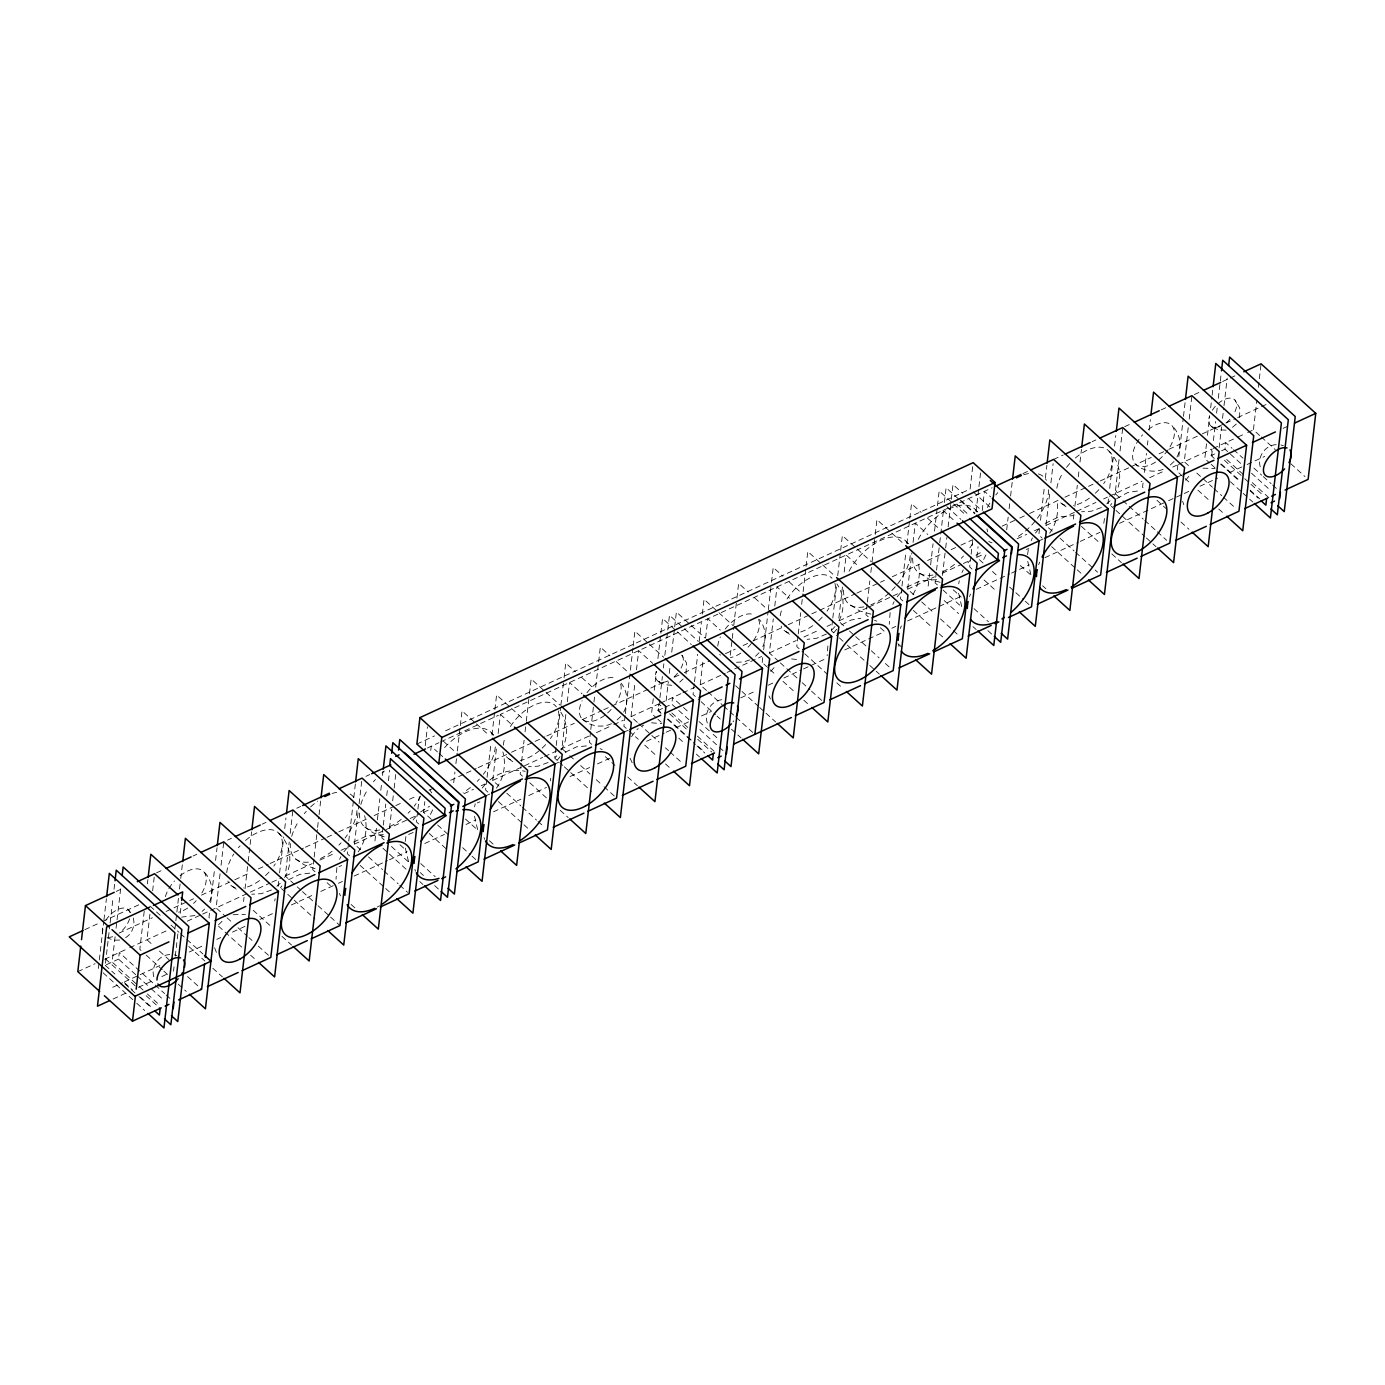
<?xml version="1.0" encoding="UTF-8"?>
<svg xmlns="http://www.w3.org/2000/svg" width="1385" height="1385" viewBox="0 0 1385 1385"><rect width="100%" height="100%" fill="white"/><g stroke="black" fill="none" stroke-linecap="round" stroke-linejoin="round"><path stroke-width="0.75" stroke-dasharray="5 3.75" d="M550.434 780.898L550.555 778.283M405.199 841.491L406.03 835.674M1027.583 554.658L1028.414 548.841M1103.793 523.34L1104.486 518.492M98.318 968.479L99.062 962.125M99.304 960.013L103.702 921.977M103.944 919.865L106.403 898.744M105.485 963.181L107.199 948.379M107.441 946.267L109.882 925.128M110.125 923.016L113.068 897.67M114.037 889.205L114.782 882.868M115.094 936.745L112.15 962.09L137.756 985.289M116.063 928.279L116.807 921.943M117.05 919.83L120.962 886.019M135.73 974.694L118.539 959.13L119.3 952.516L153.683 983.662M144.213 911.313L139.816 949.348L144.611 953.694M147.399 883.838L147.883 879.613M149.926 914.204L146.966 939.774L153.216 945.436M152.644 890.78L154.601 873.745M174.891 929.197L175.618 922.843M175.86 920.731L178.544 897.497M179.531 889.031L180.5 880.583M180.76 878.471L182.456 863.686M173.54 971.145L174.043 966.869M175.272 956.152L176.016 949.729M176.276 947.582L178.249 930.46M180.24 913.321L181.47 902.605M209.464 913.252L208.979 917.476L212.165 920.384M210.676 902.691L214.588 868.88M215.575 860.431L217.047 847.741M220.059 873.814L216.129 907.902L225.495 916.403M221.046 865.296L223.764 841.872M243.552 901.548L244.037 897.324M245.024 888.858L247.95 863.513M248.192 861.401L249.906 846.599M250.148 844.486L251.62 831.814M278.61 881.379L278.125 885.604L286.124 892.858M279.597 872.931L283.752 837.007M284.721 828.559L285.951 817.981M300.891 890.191L285.275 876.03L289.223 841.959M290.209 833.424L292.91 810M313.928 859.115L312.698 869.676L315.901 872.567M314.17 857.003L317.355 829.528M317.598 827.416L318.81 816.838M319.052 814.726L320.766 799.941M348.501 843.171L347.271 853.749L352.084 858.094M348.743 841.059L355.356 783.997M360.671 849.819L354.421 844.175L358.871 805.828M359.113 803.698L362.074 778.128M374.937 840.989L376.408 828.317M377.378 819.868L379.836 798.73M380.806 790.281L381.55 783.927M382.52 775.479L383.004 771.255M383.074 827.243L381.862 837.804L385.065 840.712M383.316 825.131L385.774 803.992M386.744 795.544L387.488 789.208M388.458 780.742L389.687 770.181M389.514 828.282L391.713 809.255M392.682 800.807L393.911 790.246M394.154 788.134L395.868 773.332M417.664 811.298L416.435 821.876L421.23 826.222M417.906 809.186L419.361 796.513M425.23 745.788L427.428 726.779M431.393 819.366L423.585 812.303L424.814 801.638M430.735 750.514L431.22 746.255L437.47 751.916M453.709 782.698L454.921 772.12M455.907 763.672L457.119 753.111M457.362 750.999L460.062 727.748M460.305 725.636L462.019 710.834L474.813 722.433M486.81 779.443L485.581 790.004L490.394 794.349M487.053 777.314L490.965 743.503M491.952 735.054L494.635 711.803M494.878 709.691L496.592 694.906L523.79 719.559M498.981 786.091L492.731 780.43L496.678 746.342M498.167 733.565L500.383 714.383L992.145 487.762M521.383 763.499L520.171 774.059L523.357 776.968M521.626 761.386L524.084 740.248M525.053 731.799L526.04 723.351M526.283 721.239L529.208 695.876M529.451 693.764L531.165 678.979L559.973 705.069M555.956 747.571L554.744 758.132L562.743 765.386M556.216 745.459L560.613 707.406M560.856 705.294L563.782 679.948M564.041 677.836L565.738 663.034L575.346 671.742M565.842 714.47L561.894 748.558L568.144 754.219M567.313 701.693L569.529 682.511L582.029 693.833M590.547 731.626L589.317 742.204L592.52 745.095M590.789 729.514L593.715 704.151M593.957 702.039L594.702 695.703M595.671 687.254L598.372 664.004M598.614 661.891L600.328 647.107L609.919 655.798M625.12 715.699L623.891 726.259L638.295 739.313M625.362 713.587L632.945 648.076M633.187 645.964L634.901 631.162L647.695 642.761M637.29 722.347L631.041 716.686L634.988 682.597M636.459 669.821L638.693 650.656L652.75 663.38M653.27 698.715L651.556 713.517L656.351 717.863M654.239 690.267L656.455 671.258M657.91 658.567L660.61 635.317M660.853 633.205L662.567 618.42L691.375 644.51M661.06 713.379L657.944 710.54L658.706 703.944L663.398 708.185M659.693 699.754L658.481 710.332L661.666 713.223M659.935 697.642L662.376 676.521M663.363 668.055L663.848 663.831M664.835 655.382L667.518 632.131M667.76 630.019L669.474 615.234L698.282 641.324M666.116 700.793L668.314 681.784M669.301 673.335L670.028 666.981M671.742 652.197L674.443 628.946M674.685 626.834L676.382 612.049L705.19 638.139M688.951 719.733L671.777 704.169L672.539 697.573L681.905 706.056M694.266 683.826L693.054 694.387L699.442 700.187M694.508 681.714L697.694 654.239M699.165 641.567L701.364 622.54M702.333 614.092L704.047 599.289L732.855 625.397M706.454 690.474L700.204 684.813L703.164 659.26M705.623 637.948L707.839 618.783L720.338 630.106M730.31 655.209L732.024 640.424M732.267 638.312L733.496 627.734M733.738 625.622L736.681 600.259M736.924 598.147L738.638 583.362L748.229 592.053M762.2 662.515L763.429 651.954M763.672 649.842L768.069 611.806M768.311 609.694L771.255 584.332M771.497 582.219L773.211 567.434L782.802 576.125M778.734 661.441L769.35 652.941L773.297 618.87M774.769 606.076L776.985 586.911L789.485 598.233M798.002 636.027L796.773 646.587L803.179 652.387M798.245 633.914L800.686 612.776M801.673 604.327L802.885 593.749M803.144 591.637L805.828 568.404M806.07 566.292L807.784 551.49L834.982 576.143M832.575 620.082L831.364 630.66L837.752 636.459M832.818 617.97L836.73 584.158M837.717 575.71L840.401 552.459M840.643 550.347L842.357 535.562L871.165 561.652M842.444 586.998L838.514 621.086L867.322 607.79M844.175 572.074L846.148 555.039L858.648 566.361M867.149 604.154L865.937 614.715L869.139 617.623M867.408 602.042L869.849 580.904M870.819 572.455L871.806 564.007M872.048 561.894L874.974 536.532M875.233 534.42L876.93 519.617L904.145 544.27M901.739 588.209L900.51 598.787L903.712 601.679M901.981 586.097L905.894 552.286M906.863 543.838L909.564 520.587M909.806 518.475L911.52 503.69L921.112 512.381M913.91 594.875L907.66 589.214L911.849 552.996M913.079 542.349L915.295 523.166L927.794 534.489M928.175 586.028L929.647 573.355M930.616 564.907L933.057 543.768M934.529 531.096L937.212 507.845M937.472 505.733L939.168 490.931L951.98 502.53M936.312 572.282L935.083 582.843L941.488 588.642M936.554 570.17L939.497 544.807M939.74 542.695L943.393 510.996M944.38 502.547L946.094 487.745L958.887 499.344M942.492 575.433L945.418 550.07M945.678 547.958L946.89 537.397M948.119 526.837L951.045 501.474M951.287 499.362L953.001 484.56L962.61 493.268M972.686 466.728L970.106 489.078L442.369 732.284M970.885 556.355L969.673 566.915L972.859 569.806M971.127 554.225L972.841 539.44M976.027 511.965L978.71 488.715M978.953 486.602L980.667 471.818M983.056 563.002L976.806 557.341L978.052 546.694M982.242 510.476L984.458 491.294L990.708 496.955M1006.687 529.849L1008.159 517.159M1009.128 508.71L1010.357 498.15M1010.6 496.038L1012.314 481.236M1039.546 528.706L1038.819 535.043L1042.022 537.951M1040.533 520.258L1044.446 486.447M1045.415 477.981L1046.887 465.308M1052.219 531.13L1045.969 525.469L1049.917 491.381M1050.903 482.863L1053.119 463.698M1073.392 519.115L1074.621 508.537M1074.864 506.425L1077.305 485.304M1078.292 476.838L1079.019 470.502M1080.006 462.053L1081.46 449.363M1108.467 498.946L1107.965 503.17L1114.371 508.97M1109.679 488.386L1113.592 454.574M1114.579 446.108L1115.791 435.548M1119.063 459.508L1115.115 493.597L1121.365 499.258M1120.05 450.991L1122.768 427.567M1143.041 483.019L1142.556 487.243L1145.759 490.134M1144.27 472.441L1146.468 453.432M1147.438 444.966L1147.923 440.742M1149.152 430.181L1150.381 419.62M1177.856 464.962L1177.129 471.298L1183.534 477.098M1178.843 456.513L1183.24 418.478M1183.483 416.366L1185.196 401.563M1188.226 427.636L1184.279 461.724L1190.529 467.386M1189.213 419.118L1191.914 395.695L1201.522 391.262M1206.508 443.771L1204.794 458.556L1209.59 462.902M1207.478 435.305L1209.676 416.296M1210.663 407.831L1211.875 397.27M1212.117 395.158L1212.862 388.821M1214.299 458.418L1211.165 455.578L1211.944 448.982M1212.187 451.146L1211.702 455.371L1214.905 458.262M1213.416 440.568L1215.614 421.559M1216.601 413.111L1217.328 406.757M1218.298 398.309L1221.241 372.946M1219.112 447.961L1221.553 426.822M1222.539 418.374L1223.751 407.796M1223.994 405.684L1227.179 378.226M1240.631 463.369L1224.998 449.207L1225.76 442.611L1232.009 448.273M1259.675 435.513L1253.425 429.852L1256.888 400.04M1258.359 387.246L1259.103 380.858M1259.346 378.728L1261.077 363.822M336.884 867.547L336.018 879.233M474.622 806.884L475.194 803.802M827.866 645.964L827.139 655.711M890.122 612.585L889.239 624.271M958.714 583.795L959.268 580.713M274.645 900.925L275.2 898.709M1239.662 417.664L1239.731 408.038L1235.022 400.144M686.042 673.854L686.493 662.982L681.784 655.088M209.602 901.6C214.208 891.611 211.645 878.956 203.578 871.511M432.657 809.896L428.883 817.583M762.823 646.639C766.84 637.879 765.472 626.99 759.447 619.476M985.895 554.952L982.121 562.622M339.585 859.375L340.883 856.622M623.7 712.098C628.617 703.061 627.595 691.236 621.138 683.203M838.964 620.653C845.144 609.244 844.313 594.546 836.886 583.916M892.806 604.414L894.121 601.679M961.969 572.542L963.267 569.806M1031.115 540.687L1032.431 537.934M1176.938 457.137C1182.461 447.078 1180.418 433.557 1172.039 425.68M284.566 877.588C293.447 863.859 290.85 844.227 278.8 833.216M561.185 750.116C568.577 738.517 568.162 722.641 560.267 711.405M631.543 736.647L635.68 730.916M912.957 594.494C918.619 585.422 920.679 574.152 918.463 563.695M1114.423 495.155C1123.148 481.616 1120.829 462.261 1109.056 451.233M358.109 851.931C365.588 841.613 367.995 827.953 364.584 815.696M496.419 788.186C503.898 777.868 506.287 764.208 502.894 751.951M770.735 671.413L776.483 664.869M1049.657 533.225C1056.461 523.738 1059.231 511.394 1056.772 499.968M1185.664 480.197L1190.13 474.743M218.518 924.834L224.578 918.774M280.497 887.785L281.917 885.967M343.913 851.775L347.496 847.464M413.059 819.903L416.643 815.592M482.222 788.03L485.806 783.72M557.116 760.313L560.094 756.712M833.735 632.824L836.713 629.24M897.151 596.814L900.717 592.503M1035.461 533.069L1039.027 528.758M1110.354 505.352L1111.774 503.534M620.74 716.495L615.754 721.169M683.082 678.996L679.758 682.112M759.049 652.75L755.379 656.386M835.034 626.505L831.848 629.898M967.994 562.777L969.881 560.631M1173.978 461.534L1168.992 466.226M1236.32 424.035L1232.079 427.705M204.651 909.045L202.158 911.347M280.237 883.249L276.896 886.313M555.229 757.387L556.857 755.76M1110.078 500.816L1106.754 503.88M636.892 729.705L638.173 728.614M420.642 811.904L429.54 806.26M489.805 780.032C499.483 771.964 512.883 768.727 525.209 771.306M1116.656 498.687L1127.736 492.541L1139.613 490.688M288.565 879.717L300.008 874.316L309.773 873.121M353.608 842.097L367.319 835.605L384.303 834.584M565.184 752.245L576.627 746.827L588.59 745.736M841.803 624.756L851.117 620.03L860.829 618.212M906.829 587.136L920.558 580.644L937.541 579.623M975.992 555.264L982.779 551.299M1045.138 523.391L1058.867 516.899L1073.219 515.601M125.62 937.628C132.181 933.732 135.384 925.232 133.254 917.943M826.412 634.018L816.942 638.173L807.178 639.351M271.495 889.984L261.471 893.654L251.741 894.225M548.114 762.512L538.09 766.182L528.36 766.736M413.197 832.454L406.394 835.415M642.224 725.861L643.748 725.082M1101.352 507.551L1091.328 511.221L1081.598 511.775M416.868 744.039L434.526 735.902M116.184 891.438L121.949 888.789M156.522 872.844L162.287 870.195M193.034 856.034L196.86 854.268M227.607 840.089L231.451 838.323M262.18 824.162L266.024 822.396M296.754 808.234L300.597 806.451M365.917 776.362L369.76 774.579M427.376 748.021L438.906 742.724M440.828 741.823L498.462 715.266M1022.874 473.601L1028.639 470.935M1053.604 459.422L1063.213 455.007M1092.021 441.728L1095.864 439.945M1124.689 426.667L1132.376 423.135M1161.184 409.856L1166.949 407.19M1222.643 381.533L1228.408 378.867M1230.33 377.984L1236.095 375.335M84.849 929.664L100.464 922.479M102.403 921.579L139.47 904.492M119.023 933.126L152.385 917.753M166.113 911.417L172 908.716M173.973 907.798L187.702 901.479M189.676 900.579L193.588 898.761M201.448 895.143L232.853 880.67M234.809 879.769L250.512 872.533M258.354 868.914L268.171 864.396M270.127 863.496L303.488 848.122M305.462 847.205L325.077 838.167M327.05 837.267L336.849 832.749M338.823 831.831L366.298 819.176M374.14 815.557L393.773 806.52M395.729 805.603L401.615 802.902M409.475 799.284L417.318 795.665M429.09 790.229L434.977 787.528M450.679 780.292L464.425 773.955M466.381 773.055L476.198 768.519M478.154 767.619L509.559 753.146M511.515 752.245L533.104 742.291M535.06 741.39L544.876 736.872M546.833 735.972L574.308 723.299M582.167 719.681L601.783 710.644M603.756 709.743L648.89 688.934M650.846 688.033L666.549 680.797M674.408 677.178L682.251 673.56M684.207 672.66L709.726 660.905M725.428 653.668L735.245 649.149M743.087 645.531L750.947 641.913M752.903 641.013L786.264 625.622M788.221 624.722L809.809 614.784M811.783 613.867L854.943 593.975M856.917 593.074L878.505 583.12M880.462 582.219L884.392 580.402M892.234 576.783L919.709 564.128M927.569 560.51L943.254 553.273M951.114 549.655L958.957 546.036M960.93 545.136L972.703 539.717M1002.134 526.144L1017.836 518.908M1019.793 518.007L1027.653 514.389M1029.609 513.489L1062.97 498.115M1064.927 497.198L1086.515 487.26M1088.489 486.343L1098.305 481.824M1100.261 480.924L1151.281 457.414M1159.141 453.795L1166.984 450.177M1168.94 449.277L1200.345 434.803M1202.301 433.886L1223.89 423.948M1225.863 423.048L1235.662 418.512M1237.636 417.612L1267.067 404.056M77.82 971.647L95.098 963.683M104.706 959.251L127.749 948.621M129.671 947.738L168.104 930.045M187.304 921.181L200.756 914.983M202.677 914.1L269.902 883.111M271.824 882.228L281.432 877.813M285.275 876.03L312.162 863.634M319.848 860.102L333.3 853.904M340.987 850.355L350.578 845.941M354.421 844.175L408.211 819.383M410.133 818.5L419.742 814.068M423.585 812.303L431.272 808.753M463.923 793.709L473.531 789.277M481.218 785.745L485.044 783.962M492.731 780.43L542.678 757.405M544.599 756.522L588.781 736.162M596.468 732.63L611.841 725.532M613.763 724.649L623.354 720.235M631.041 716.686L657.944 704.29M660.437 703.147L680.987 693.677M682.909 692.777L694.439 687.479M700.204 684.813L725.169 673.3M727.09 672.417L732.855 669.769M734.777 668.886L761.663 656.49M769.35 652.941L796.254 640.545M803.923 637.013L819.297 629.933M826.983 626.384L830.827 624.618M869.243 606.907L901.895 591.862M907.66 589.214L934.546 576.818M942.233 573.269L961.45 564.422M963.371 563.539L969.136 560.873M976.806 557.341L984.493 553.792M1017.161 538.748L1026.752 534.316M1034.439 530.784L1040.204 528.118M1045.969 525.469L1074.777 512.19M1076.699 511.307L1095.916 502.443M1103.603 498.912L1107.446 497.146M1109.35 496.263L1142.019 481.201M1149.706 477.669L1165.062 470.588M1172.749 467.039L1176.592 465.273M1178.514 464.391L1211.165 449.329M1213.087 448.446L1236.147 437.833M1238.069 436.933L1245.738 433.401M1247.66 432.518L1253.425 429.852M106.437 964.704L118.539 959.13M657.944 710.54L663.121 708.15M664.852 707.354L671.777 704.169M1211.165 455.578L1214.628 453.986M1221.553 450.8L1224.998 449.207M485.91 795.786L489.753 794.02M555.056 763.914L558.899 762.148M624.202 732.059L628.046 730.276M1039.131 540.825L1042.974 539.059M1177.44 477.098L1181.284 475.332M1283.099 428.398L1290.785 424.866M112.756 987.28L122.572 982.761M124.529 981.861L138.275 975.525M140.231 974.625L159.864 965.57M189.295 952.014L204.997 944.778M216.77 939.342L220.7 937.541M232.472 932.105L248.175 924.886M259.947 919.45L273.676 913.113M291.335 904.976L312.923 895.039M320.783 891.421L336.486 884.184M338.442 883.266L342.372 881.466M354.144 876.047L387.506 860.656M389.462 859.756L407.121 851.619M424.797 843.482L444.412 834.428M466.001 824.49L475.817 819.972M493.476 811.818L520.95 799.162M528.793 795.544L546.469 787.407M570.014 776.552L589.629 767.515M597.489 763.897L613.191 756.66M646.553 741.287L664.211 733.15M666.168 732.232L674.028 728.614M675.984 727.714L689.73 721.377M701.502 715.958L711.319 711.44M740.75 697.867L756.452 690.63M768.225 685.211L774.111 682.493M783.927 677.975L801.586 669.838M803.542 668.92L825.131 658.983M844.763 649.929L884.011 631.854M891.853 628.236L895.783 626.418M907.556 620.999L960.549 596.571M976.252 589.335L1009.613 573.961M1011.569 573.061L1029.228 564.924M1044.931 557.688L1078.292 542.314M1080.248 541.414L1099.88 532.359M1119.513 523.322L1166.603 501.612M1168.576 500.712L1182.305 494.376M1184.262 493.476L1190.148 490.757M1199.964 486.239L1217.623 478.102M1229.413 472.666L1245.098 465.429M1247.071 464.529L1264.73 456.392M113.085 999.018L126.728 992.716M138.431 987.332L154.029 980.13M161.837 976.546L167.689 973.845M749.822 659.918L743.814 661.891L736.526 662.307M611.512 723.663C602.25 728.06 590.547 726.433 582.877 719.629M477.323 802.902L479.937 801.828M339.013 866.646L341.628 865.573M1163.106 469.377C1154.155 472.96 1143.335 471.056 1136.098 464.667M194.956 915.554L181.643 917.095M1026.233 549.395L1028.795 548.598M233.147 914.723L245.387 914.377M1226.158 430.129L1218.056 429.835L1210.819 425.922L1212.862 427.48M1202.976 468.147L1215.13 468.58M721.793 699.737C710.54 700.827 703.043 714.037 707.856 724.251M119.699 940.034L113.726 940.207L107.043 937.818M1276.226 444.672C1265.371 444.983 1257.078 456.721 1260.298 467.057M671.76 685.263L664.523 684.709L657.581 680.883L659.641 682.441M651.487 722.832L661.909 723.541M169.766 954.577C158.479 954.888 150.065 967.578 154.22 978.07M791.579 658.931L800.201 659.797M940.103 582.289L928.885 579.103L918.203 572.282M870.957 614.161L859.721 610.958L848.918 604.05M1280.917 444.983L1283.41 445.693M384.268 836.782L373.154 832.852L364.844 827.139M315.122 868.655L304.007 864.725L295.68 859.012M174.458 954.906L176.951 955.615M874.558 620.29L876.74 621.155M600.12 748.644L602.198 749.631M1066.034 506.772L1061.152 503.205M789.415 634.243L784.429 630.608M512.814 761.733L507.914 758.166M236.194 889.205L231.191 885.569M1211.459 426.407L1212.619 427.29M658.239 681.368L659.381 682.251M1261.233 436.933L1275.308 449.675M1290.924 463.819L1304.982 476.561M1233.585 449.675L1242.951 458.175M1253.892 468.078L1261.7 475.159M1263.258 476.578L1271.066 483.642M1272.642 485.062L1277.316 489.303M1251.555 473.272L1270.305 490.255M1226.625 459.439L1245.825 476.821M1252.23 482.621L1271.43 500.02M1224.444 460.305L1243.176 477.288M1244.751 478.708L1249.426 482.949M1251.001 484.369L1263.484 495.691M1221.31 464.062L1238.917 480.024M1250.118 490.169L1259.709 498.86M1220.549 464.079L1239.298 481.062M1250.222 490.965L1258.047 498.046M1211.183 464.356L1215.995 468.701M1230.399 481.755L1241.601 491.9M1243.193 493.354L1248.006 497.7M1249.599 499.154L1252.802 502.045M1196.778 473.047L1201.453 477.288M1203.028 478.708L1212.394 487.208M1213.953 488.611L1221.778 495.691M1223.336 497.111L1235.835 508.433M1185.127 478.552L1191.533 484.352M1197.938 490.151L1210.732 501.751M1218.731 509.005L1225.136 514.804M1156.96 500.279L1166.551 508.988M1180.955 522.041L1188.953 529.278M1122.941 500.677L1127.615 504.919M1129.19 506.339L1143.248 519.081M1144.806 520.483L1155.748 530.403M1157.306 531.805L1166.672 540.306M1115.981 510.424L1144.789 536.514M1146.382 537.969L1155.99 546.659M1081.391 526.352L1100.608 543.751M1111.809 553.896L1121.4 562.604M1060.027 538.211L1074.085 550.936M1075.643 552.355L1097.526 572.178M1051.63 546.642L1075.626 568.387M1077.236 569.841L1082.031 574.186M973.222 491.9L990.413 507.481M969.015 499.067L981.809 510.667M960.688 500.279L974.746 513.004M960.497 500.799L974.901 513.852M956.793 504.053L969.292 515.376M953.572 503.984L966.384 515.584M1020.243 565.478L1029.851 574.169M1042.645 585.768L1045.848 588.677M946.855 506.65L960.913 519.392M942.96 510.424L955.46 521.747M992.439 571.486L998.689 577.147M1009.613 587.067L1014.305 591.308M1015.863 592.728L1023.688 599.792M1025.246 601.211L1031.496 606.872M927.517 518.18L940.328 529.78M984.06 579.969L996.871 591.568M953.209 589.802L961.207 597.056M974.019 608.656L988.423 621.709M943.098 590.097L960.688 606.041M987.903 630.694L992.699 635.04M944.172 600.536L958.576 613.59M972.98 626.626L976.183 629.534M921.717 601.938L934.217 613.261M940.467 618.922L959.216 635.905M913.321 610.387L932.52 627.786M938.926 633.586L943.722 637.931M880.341 627.769L886.746 633.568M897.947 643.713L902.743 648.059M840.072 622.488L847.88 629.569M849.438 630.989L854.13 635.23M855.688 636.65L869.745 649.375M871.321 650.794L879.129 657.875M885.379 663.536L890.053 667.778M789.208 581.925L802.019 593.524M839.362 637.896L845.768 643.696M847.36 645.15L868.17 664.004M869.763 665.441L874.576 669.803M876.168 671.24L879.371 674.149M754.635 597.853L767.428 609.452M804.789 653.841L827.191 674.131M836.782 682.84L843.188 688.639M780.292 662.861L800.599 681.247M802.157 682.666L809.965 689.747M811.541 691.167L824.023 702.489M763.81 663.969L768.606 668.314M770.198 669.769L776.604 675.568M783.01 681.368L795.804 692.967M803.819 700.221L810.208 706.021M735.625 685.713L740.421 690.059M742.031 691.513L758.028 706.004M759.638 707.458L764.433 711.803M766.043 713.258L775.635 721.949M708.012 691.894L722.07 704.636M723.628 706.038L728.32 710.297M729.878 711.7L734.569 715.958M736.127 717.361L753.319 732.942M649.305 644.215L663.709 657.269M701.052 701.641L715.456 714.695M717.049 716.132L720.252 719.04M731.453 729.185L736.266 733.531M737.859 734.985L741.062 737.893M683.48 707.475L689.73 713.136M699.096 721.62L711.596 732.942M713.154 734.362L717.845 738.603M699.892 729.635L726.45 753.7M616.325 661.597L629.136 673.197M671.794 712.946L687.791 727.437M697.399 736.127L715.006 752.09M669.648 713.846L686.822 729.41M697.763 739.313L711.821 752.055M668.072 719.023L692.084 740.767M698.49 746.567L704.878 752.367M667.31 719.04L695.443 744.507M697.001 745.926L704.809 753.007M657.962 719.317L661.164 722.208M678.771 738.153L685.159 743.953M696.361 754.115L699.563 757.006M638.849 723.766L659.173 742.17M665.406 747.831L668.539 750.653M670.098 752.072L682.597 763.395M581.752 677.542L594.546 689.124M644.7 745.113L657.511 756.712M665.51 763.949L670.305 768.311M605.314 756.695L614.923 765.386M627.734 776.985L637.325 785.693M569.702 755.639L574.394 759.88M580.644 765.541L590.01 774.025M596.26 779.686L602.51 785.347M604.068 786.767L615.009 796.669M564.336 766.823L569.148 771.185M570.741 772.622L591.551 791.476M500.383 714.383L512.883 725.705M476.423 723.888L489.217 735.487M529.762 782.767L550.572 801.621M560.181 810.312L568.179 817.566M506.789 793.172L520.864 805.897M522.422 807.317L536.48 820.058M538.038 821.478L544.288 827.122M443.442 741.269L456.236 752.869M498.392 801.603L522.405 823.348M523.997 824.802L528.793 829.148M439.028 753.336L443.719 757.578M465.412 818.985L478.223 830.584M489.424 840.73L494.22 845.075M437.643 825.027L448.584 834.947M462.642 847.672L470.45 854.753M472.008 856.172L478.258 861.834M429.229 833.476L446.836 849.42M399.971 844.763L406.376 850.563M420.78 863.617L435.184 876.67M391.453 846.512L409.06 862.457M420.261 872.602L423.464 875.493M434.665 885.656L439.478 890.001M382.935 848.243L387.748 852.589M389.341 854.043L406.948 869.988M419.759 881.587L422.944 884.496M368.497 856.899L382.554 869.641M384.112 871.061L398.17 883.786M399.728 885.205L407.554 892.286M360.083 865.348L384.095 887.092M385.688 888.529L390.483 892.892M327.102 882.73L330.305 885.621M351.115 904.474L355.91 908.82M302.467 891.611L316.524 904.336M318.083 905.755L329.024 915.658M330.582 917.078L339.948 925.578M287.734 894.312L314.932 918.965M253.143 910.239L272.36 927.638M281.951 936.347L291.56 945.037M227.053 917.805L231.745 922.064M237.995 927.725L247.361 936.208M248.936 937.628L252.053 940.45M258.302 946.111L270.802 957.433M218.57 926.184L242.583 947.929M250.581 955.183L256.987 960.982M150.117 906.154L154.93 910.499M156.522 911.953L161.318 916.299M170.926 925.007L178.925 932.244M180.535 933.698L185.33 938.043M186.923 939.497L202.937 953.988M188.793 946.457L204.807 960.965M212.805 968.219L222.414 976.91M159.465 951.097L168.831 959.597M187.581 976.581L201.639 989.306M146.221 955.148L162.218 969.656M163.828 971.093L168.624 975.456M178.232 984.146L186.231 991.4M155.241 985.081L164.607 993.564M166.165 994.984L170.857 999.226M137.288 976.113L149.788 987.436M151.346 988.855L163.845 1000.178M139.366 986.743L145.771 992.543M147.364 993.997L160.175 1005.597M105.468 958.905L136.717 987.211M146.1 995.694L160.158 1008.436M105.243 965.293L114.851 973.984M124.442 982.675L132.441 989.929M140.456 997.183L151.657 1007.328M125.014 983.904L129.705 988.146M131.263 989.565L137.513 995.226M139.089 996.629L151.571 1007.951M103.131 972.824L135.141 1001.822M136.734 1003.259L144.732 1010.513M975.698 509.922L977.706 511.931M491.623 733.011L493.631 735.019M906.032 541.241L908.543 543.786M128.632 910.135L130.779 912.663M770.493 699.01L768.883 695.893M632.183 762.737L629.95 757.907M339.342 893.394L340.554 895.887M216.424 952.413L214.467 947.478M1183.811 504.659L1182.617 501.301M1030.873 574.706L1027.549 560.544M961.727 606.578L958.403 592.399M477.652 829.65L474.328 815.488M408.488 861.522L405.164 847.36M986.968 528.862L987.626 531.823M105.849 920.194A17.693 9.764 -47.8 0 1 119.733 908.698A17.693 9.764 -47.8 0 1 129.792 912.386M129.532 918.826A17.693 9.764 -47.8 0 1 119.716 932.746M112.687 936.693A17.693 9.764 -47.8 0 1 107.303 937.23M102.629 932.988A17.693 9.764 -47.8 0 1 102.888 926.565M180.102 875.735A26.54 14.664 -47.8 0 1 203.179 871.148A26.54 14.664 -47.8 0 1 200.912 894.572M196.237 900.665A26.54 14.664 -47.8 0 1 193.519 903.418M187.633 908.075A26.54 14.664 -47.8 0 1 178.613 912.23M165.386 896.632A26.54 14.664 -47.8 0 1 174.493 880.981M245.543 840.453A35.404 19.546 -47.8 0 1 278.281 832.714A35.404 19.546 -47.8 0 1 273.832 866.058M269.002 872.065A35.404 19.546 -47.8 0 1 265.383 875.753M259.566 880.566A35.404 19.546 -47.8 0 1 243.621 887.923M235.19 887.647A35.404 19.546 -47.8 0 1 227.867 881.016M226.759 872.654A35.404 19.546 -47.8 0 1 233.805 853.956M238.341 847.793A35.404 19.546 -47.8 0 1 240.038 845.837M350.111 794.072A42.468 23.458 -47.8 0 1 353.919 797.518M356.984 810.64A42.468 23.458 -47.8 0 1 345.021 838.063M341.056 842.824A42.468 23.458 -47.8 0 1 338.927 845.075M332.106 851.221A42.468 23.458 -47.8 0 1 317.598 859.808M308.388 862.145A42.468 23.458 -47.8 0 1 290.365 843.534M291.698 836.367A42.468 23.458 -47.8 0 1 298.814 821.08M304.25 813.688A42.468 23.458 -47.8 0 1 306.293 811.35M310.621 806.918A42.468 23.458 -47.8 0 1 317.615 801.136M332.14 793.501A42.468 23.458 -47.8 0 1 336.745 792.324M379.559 905.755A42.468 23.458 -47.8 0 1 377.118 907.106M682.043 655.417A17.693 9.764 -47.8 0 1 681.039 668.107M677.525 673.318A17.693 9.764 -47.8 0 1 673.924 676.988M667.916 680.935A17.693 9.764 -47.8 0 1 656.126 671.604M733.773 720.823A17.693 9.764 -47.8 0 1 733.011 721.845M620.67 684.155A26.54 14.664 -47.8 0 1 615.823 703.355M611.149 709.432A26.54 14.664 -47.8 0 1 585.786 721.135A26.54 14.664 -47.8 0 1 582.098 700.654M586.946 692.742A26.54 14.664 -47.8 0 1 615.84 678.46M510.407 726.467A35.404 19.546 -47.8 0 1 556.337 706.835M558.293 710.886A35.404 19.546 -47.8 0 1 550.434 738.569M545.621 744.593A35.404 19.546 -47.8 0 1 520.241 760.434M510.407 759.655A35.404 19.546 -47.8 0 1 504.486 753.544M503.378 745.182A35.404 19.546 -47.8 0 1 505.144 737.132M484.681 839.345A42.468 23.458 -47.8 0 1 484.058 837.596M444.602 747.606A42.468 23.458 -47.8 0 1 493.181 735.245M495.293 746.896A42.468 23.458 -47.8 0 1 483.33 774.336M479.366 779.08A42.468 23.458 -47.8 0 1 477.236 781.33M470.415 787.476A42.468 23.458 -47.8 0 1 463.179 792.48M431.739 792.913A42.468 23.458 -47.8 0 1 429.991 789.814M849.057 571.226A42.468 23.458 -47.8 0 1 880.566 540.427A42.468 23.458 -47.8 0 1 908.11 544.028M910.205 555.679A42.468 23.458 -47.8 0 1 870.819 604.847M863.824 606.89A42.468 23.458 -47.8 0 1 843.603 588.573M898.986 646.38A42.468 23.458 -47.8 0 1 898.536 644.475M900.389 628.444A42.468 23.458 -47.8 0 1 901.358 625.899M834.913 583.397A35.404 19.546 -47.8 0 1 827.053 611.097M822.24 617.104A35.404 19.546 -47.8 0 1 818.622 620.792M812.787 625.622A35.404 19.546 -47.8 0 1 798.747 632.547M788.429 632.685A35.404 19.546 -47.8 0 1 781.088 626.055M780.222 615.771A35.404 19.546 -47.8 0 1 781.763 609.642M787.026 598.995A35.404 19.546 -47.8 0 1 832.021 578.255M798.556 664.402A26.54 14.664 -47.8 0 1 800.028 663.986M758.582 619.32A26.54 14.664 -47.8 0 1 746.757 648.457M740.871 653.114A26.54 14.664 -47.8 0 1 730.432 657.581M720.39 655.174A26.54 14.664 -47.8 0 1 719.698 654.343M717.776 646.137A26.54 14.664 -47.8 0 1 720.39 636.91M725.255 628.998A26.54 14.664 -47.8 0 1 754.15 614.732M1212.308 410.272A17.693 9.764 -47.8 0 1 1231.577 398.239A17.693 9.764 -47.8 0 1 1233.689 414.219M1229.915 419.326A17.693 9.764 -47.8 0 1 1226.192 422.841M1220.133 426.407A17.693 9.764 -47.8 0 1 1209.676 415.604M1148.252 429.558A26.54 14.664 -47.8 0 1 1174.082 436.31A26.54 14.664 -47.8 0 1 1141.777 466.624A26.54 14.664 -47.8 0 1 1142.66 434.803M1075.383 458.002A35.404 19.546 -47.8 0 1 1108.121 450.281A35.404 19.546 -47.8 0 1 1103.672 483.607M1098.859 489.632A35.404 19.546 -47.8 0 1 1095.241 493.302M1089.406 498.133A35.404 19.546 -47.8 0 1 1073.462 505.49M1065.048 505.213A35.404 19.546 -47.8 0 1 1058.365 499.933M1056.842 488.282A35.404 19.546 -47.8 0 1 1062.347 473.635M1066.571 467.351A35.404 19.546 -47.8 0 1 1069.878 463.404M1038.698 564.699A42.468 23.458 -47.8 0 1 1039.668 562.154M1038.404 473.947A42.468 23.458 -47.8 0 1 1046.402 480.283M1048.601 489.719A42.468 23.458 -47.8 0 1 1016.417 537.519M992.024 542.816A42.468 23.458 -47.8 0 1 988.769 541.397M987.367 507.499A42.468 23.458 -47.8 0 1 990.344 502.374M995.798 494.982A42.468 23.458 -47.8 0 1 997.823 492.644M1023.671 474.795A42.468 23.458 -47.8 0 1 1030.492 473.306M969.552 596.571A42.468 23.458 -47.8 0 1 970.504 594.026M918.22 539.371A42.468 23.458 -47.8 0 1 949.729 508.555A42.468 23.458 -47.8 0 1 977.256 512.156M972.478 543.716A42.468 23.458 -47.8 0 1 969.223 548.772M963.441 555.991A42.468 23.458 -47.8 0 1 961.311 558.242M954.49 564.387A42.468 23.458 -47.8 0 1 939.982 572.992M932.988 575.017A42.468 23.458 -47.8 0 1 912.75 556.701M420.676 796.098A42.468 23.458 -47.8 0 1 414.184 806.208M410.202 810.952A42.468 23.458 -47.8 0 1 408.09 813.203M401.252 819.349A42.468 23.458 -47.8 0 1 386.744 827.936M379.75 829.979A42.468 23.458 -47.8 0 1 359.529 811.662M360.844 804.495A42.468 23.458 -47.8 0 1 367.96 789.208M373.413 781.815A42.468 23.458 -47.8 0 1 375.439 779.478M382.052 773.003A42.468 23.458 -47.8 0 1 384.389 771.064M415.517 871.217A42.468 23.458 -47.8 0 1 414.911 869.451"/><path stroke-width="1.5" d="M80.763 946.076L77.82 971.647L99.685 991.452M81.507 939.688L85.454 905.6L114.263 892.321M106.645 896.614L109.328 873.381L174.943 932.815L163.949 1027.912L147.935 1013.422M115.024 880.756L116.236 870.195L181.851 929.629L170.857 1024.727L164.451 1018.927M122.174 875.458L123.161 867.01L188.775 926.444L177.765 1021.541L171.376 1015.742M148.126 877.501L150.827 854.251L216.441 913.702L205.43 1008.799L189.433 994.292M161.301 1007.899L132.493 1021.178L135.453 995.625M136.197 989.219L140.127 955.148L112.012 929.664M160.158 1008.436L159.396 1015.032L154.704 1010.79M182.716 861.574L185.4 838.323L251.014 897.757L240.003 992.855L224.006 978.364M181.712 900.475L182.716 891.905L153.458 905.392M173.229 1008.661L173.991 1002.065M217.289 845.629L219.973 822.378L285.587 881.83L274.594 976.927L258.579 962.419M204.599 963.752L201.639 989.306L178.596 999.935M205.344 957.364L209.291 923.276L181.158 897.792M251.862 829.702L254.546 806.451L320.16 865.885L309.167 960.982L293.153 946.492M286.435 813.757L289.136 790.523L354.75 849.957L343.74 945.055L327.743 930.547M200.704 852.485L223.764 841.872L278.437 891.403L270.802 957.433L241.994 970.712M321.008 797.829L323.709 774.579L389.323 834.03L378.313 929.11L362.316 914.619M355.599 781.884L358.282 758.651L423.897 818.085L412.903 913.182L396.889 898.692M269.867 820.612L292.91 810L347.6 859.531L339.948 925.578L311.14 938.857M383.247 769.142L385.948 745.892L451.562 805.343L440.551 900.44L424.554 885.933M391.643 753.284L392.855 742.706L458.47 802.157L447.476 897.255L441.071 891.455M398.551 750.081L399.78 739.521L465.395 798.972L454.384 894.069L447.978 888.27M419.932 717.62L416.868 744.039L438.751 763.845L991.972 508.884L995.036 482.482L973.153 462.659L419.932 717.62L441.798 737.426L438.751 763.845M339.013 788.758L362.074 778.128L416.746 827.659L409.112 893.706L380.286 906.985M458.245 808.546L459.006 801.932L404.333 752.401M445.277 758.997L485.91 795.786L478.258 861.834L457.137 871.563M514.441 727.125L555.056 763.914L547.421 829.961L518.596 843.24M583.587 695.253L624.202 732.059L616.567 798.089L587.759 811.368M654.309 664.8L693.366 700.187L685.731 766.217L656.905 779.495M713.379 753.475L712.617 760.071L707.943 755.829M726.45 753.7L727.212 747.104M754.877 734.344L762.512 668.314L723.455 632.928M792.618 601.055L831.675 636.442L824.023 702.489L795.215 715.768M861.764 569.183L900.821 604.57L893.186 670.617L864.378 683.896M930.928 537.328L969.985 572.697L962.333 638.745L933.525 652.023M1012.556 479.123L1015.24 455.89L1080.854 515.324L1069.861 610.421L1053.847 595.914M1011.466 553.584L1012.245 546.971L977.862 515.843M1047.129 463.196L1049.83 439.945L1115.444 499.396L1104.434 594.477L1088.437 579.986M992.266 498.375L1039.131 540.825L1031.496 606.872L1008.436 617.502M1081.702 447.251L1084.403 424.018L1150.017 483.452L1139.007 578.549L1123.01 564.059M1116.293 431.324L1118.976 408.073L1184.591 467.524L1173.58 562.622L1157.583 548.114M1030.561 470.052L1053.604 459.422L1108.294 508.97L1100.642 575L1071.834 588.279M1150.866 415.396L1153.549 392.145L1219.164 451.579L1208.17 546.677L1192.156 532.186M1185.439 399.451L1188.122 376.201L1253.737 435.652L1242.743 530.749L1226.746 516.241M1099.707 438.179L1122.768 427.567L1177.44 477.098L1169.806 543.128L1140.98 556.406M1213.104 386.709L1215.788 363.459L1281.402 422.91L1270.409 517.99L1254.394 503.499M1221.483 370.834L1222.713 360.273L1288.327 419.707L1277.316 514.804L1270.911 509.005M1228.651 365.536L1229.62 357.088L1295.235 416.521L1284.241 511.619L1277.836 505.819M1168.871 406.307L1191.914 395.695L1246.604 445.226L1238.952 511.255L1210.144 524.534M1266.617 498.513L1265.855 505.127L1261.164 500.868M1279.688 498.738L1280.45 492.142M1243.782 371.786L1261.077 363.822L1315.75 413.353L1308.115 479.4L1285.055 490.013M395.677 756.383L399.14 754.79M441.798 737.426L995.036 482.482M137.323 881.708L154.601 873.745L178.042 894.97M166.131 868.43L191.113 856.917M235.294 836.557L260.259 825.044M302.519 805.568L329.405 793.172M371.682 773.696L390.882 764.849M413.942 754.219L425.455 748.921M995.988 485.979L1020.953 474.484M1065.134 454.124L1090.099 442.611M1134.28 422.252L1159.262 410.739M1203.444 390.38L1220.739 382.416M82.91 930.564L69.25 936.866L134.864 996.3L210.935 961.242L204.53 955.442M149.545 907.175L106.645 926.963L97.469 1006.203L109.173 1000.818M450.367 805.914L453.813 804.321M1003.588 550.953L1007.051 549.36M140.127 955.148L168.953 941.869M188.152 933.005L209.291 923.276M215.056 920.609L245.786 906.448M249.629 904.682L278.437 891.403M284.202 888.737L314.932 874.576M318.775 872.81L347.6 859.531M353.365 856.882L384.095 842.703M387.939 840.937L416.746 827.659M422.512 825.01L445.555 814.38M449.398 812.614L453.241 810.848M462.85 806.416L485.91 795.786M491.658 793.138L522.405 778.976M526.248 777.21L555.056 763.914M560.821 761.265L591.551 747.104M595.394 745.338L624.202 732.059M629.967 729.393L660.714 715.231M664.558 713.465L693.366 700.187M699.131 697.521L722.174 686.908M726.017 685.125L729.86 683.359M739.469 678.944L762.512 668.314M768.277 665.666L799.024 651.487M802.85 649.721L831.675 636.442M837.44 633.793L868.17 619.632M872.013 617.848L900.821 604.57M906.586 601.921L937.316 587.759M941.159 585.976L969.985 572.697M975.75 570.049L998.793 559.419M1002.636 557.653L1006.48 555.887M1018.01 550.572L1039.131 540.825M1044.896 538.176L1075.626 524.015M1079.469 522.249L1108.294 508.97M1114.059 506.304L1144.789 492.142M1148.632 490.377L1177.44 477.098M1183.206 474.432L1213.935 460.27M1217.779 458.504L1246.604 445.226M1252.352 442.577L1275.412 431.947M1294.611 423.1L1315.75 413.353M165.144 1006.133L168.987 1004.367M207.404 986.657L238.151 972.495M276.567 954.784L307.297 940.623M345.713 922.912L376.46 908.75M414.877 891.04L437.92 880.427M441.763 878.644L445.606 876.878M484.023 859.167L514.753 845.006M553.186 827.312L583.916 813.134M622.332 795.44L653.062 781.278M691.479 763.568L714.539 752.938M733.756 744.091L791.372 717.534M829.788 699.823L860.535 685.662M898.952 667.951L929.681 653.789M968.098 636.079L991.158 625.466M995.001 623.7L998.845 621.917M1037.261 604.224L1067.991 590.045M1106.407 572.351L1137.137 558.19M1175.571 540.479L1206.3 526.317M1244.717 508.607L1267.777 497.977M1271.603 496.211L1275.447 494.445M717.811 757.682L721.273 756.089M1271.032 502.72L1274.494 501.128M990.275 480.508L1046.281 531.251L1035.287 626.349L1019.273 611.858M983.419 512.104L1018.616 544.011L1007.622 639.108L1001.217 633.309M976.494 515.307L1011.708 547.196L1000.697 642.294L994.309 636.494M969.587 518.492L1004.783 550.382L993.789 645.479L977.793 630.971M962.471 520.795L998.412 553.359L997.65 559.956L957.018 523.166M941.921 531.234L977.135 563.124L966.124 658.221L950.127 643.731M905.738 545.725L942.544 579.068L931.551 674.166L915.554 659.658M872.775 563.106L907.971 594.996L896.978 690.094L880.964 675.603M836.592 577.58L873.398 610.941L862.388 706.021L846.391 691.53M803.612 594.979L838.825 626.868L827.815 721.966L811.818 707.458M769.039 610.906L804.252 642.796L793.241 737.893L777.245 723.403M734.466 626.851L769.662 658.741L758.668 753.838L742.654 739.33M706.8 639.593L742.014 671.483L731.003 766.58L724.597 760.78M699.875 642.778L735.089 674.668L724.095 769.766L717.69 763.966M692.967 645.964L728.181 677.854L717.17 772.951L701.174 758.461M665.302 658.706L700.516 690.613L689.505 785.71L673.508 771.203M630.729 674.651L665.943 706.54L654.932 801.638L638.935 787.147M596.156 690.578L631.352 722.485L620.359 817.566L604.345 803.075M561.583 706.523L596.779 738.413L585.786 833.51L569.772 819.002M526.992 722.451L562.206 754.34L551.195 849.438L535.199 834.947M492.419 738.378L527.633 770.285L516.622 865.383L500.626 850.875M457.846 754.323L493.06 786.213L482.049 881.31L466.052 866.82M85.454 905.6L108.896 926.842M104.377 995.711L132.493 1021.178M183.495 959.909A17.693 9.764 -47.8 0 1 184.465 967.336M182.491 972.599A17.693 9.764 -47.8 0 1 181.902 973.672M178.128 978.779A17.693 9.764 -47.8 0 1 157.89 983.939M156.972 980.009A17.693 9.764 -47.8 0 1 165.456 963.822A17.693 9.764 -47.8 0 1 180.552 957.883M324.904 796.583A42.468 23.458 -47.8 0 1 329.751 794.349M386.813 843.032A42.468 23.458 -47.8 0 1 411.657 860.172A42.468 23.458 -47.8 0 1 381.983 904.232M374.677 908.318A42.468 23.458 -47.8 0 1 347.15 904.717M344.952 895.281A42.468 23.458 -47.8 0 1 345.765 888.356M351.928 873.156A42.468 23.458 -47.8 0 1 382.018 844.919M737.443 706.229A17.693 9.764 -47.8 0 1 736.249 716.564M731.367 723.818A17.693 9.764 -47.8 0 1 712.894 730.899A17.693 9.764 -47.8 0 1 714.972 713.033A17.693 9.764 -47.8 0 1 733.79 702.922M525.123 779.288A42.468 23.458 -47.8 0 1 549.966 796.427A42.468 23.458 -47.8 0 1 520.293 840.487M512.987 844.573A42.468 23.458 -47.8 0 1 485.46 840.972M483.261 831.554A42.468 23.458 -47.8 0 1 484.058 824.612M490.238 809.429A42.468 23.458 -47.8 0 1 520.327 781.175M942.389 587.396A42.468 23.458 -47.8 0 1 964.618 607.53A42.468 23.458 -47.8 0 1 932.78 650.794M927.915 653.356A42.468 23.458 -47.8 0 1 901.341 651.227M898.19 640.337A42.468 23.458 -47.8 0 1 898.986 633.395M905.167 618.195A42.468 23.458 -47.8 0 1 935.256 589.958M1289.954 449.987A17.693 9.764 -47.8 0 1 1288.95 462.677M1284.587 468.874A17.693 9.764 -47.8 0 1 1266.132 475.938A17.693 9.764 -47.8 0 1 1268.193 458.071A17.693 9.764 -47.8 0 1 1287.011 447.961M1080.681 523.651A42.468 23.458 -47.8 0 1 1102.927 543.786A42.468 23.458 -47.8 0 1 1071.09 587.05M1066.225 589.612A42.468 23.458 -47.8 0 1 1039.65 587.482M1036.499 576.593A42.468 23.458 -47.8 0 1 1037.296 569.65M1042.039 557.03A42.468 23.458 -47.8 0 1 1073.565 526.213M1016.452 477.894A42.468 23.458 -47.8 0 1 1021.299 475.661M1018.148 554.589A42.468 23.458 -47.8 0 1 1033.937 574.498A42.468 23.458 -47.8 0 1 1011.5 611.997M1004.367 617.398A42.468 23.458 -47.8 0 1 1001.944 618.922M997.061 621.484A42.468 23.458 -47.8 0 1 970.487 619.355M967.336 608.465A42.468 23.458 -47.8 0 1 968.15 601.523M972.893 588.902A42.468 23.458 -47.8 0 1 999.537 560.648M462.78 809.671A42.468 23.458 -47.8 0 1 480.699 829.442A42.468 23.458 -47.8 0 1 455.942 868.897M439.045 878.332A42.468 23.458 -47.8 0 1 416.314 872.844M414.115 863.426A42.468 23.458 -47.8 0 1 414.911 856.484M421.075 841.284A42.468 23.458 -47.8 0 1 446.299 815.609M455.959 811.16A42.468 23.458 -47.8 0 1 458.297 810.485M390.501 758.772L389.739 765.386L444.412 814.917L445.174 808.303L390.501 758.772M239.778 959.147A26.54 14.664 -47.8 0 0 258.251 921.06A26.54 14.664 -47.8 0 0 222.102 940.865A26.54 14.664 -47.8 0 0 239.778 959.147M308.838 933.542A35.404 19.546 -47.8 0 0 333.473 882.747A35.404 19.546 -47.8 0 0 285.275 909.166A35.404 19.546 -47.8 0 0 308.838 933.542M654.707 767.931A26.54 14.664 -47.8 0 0 673.179 729.826A26.54 14.664 -47.8 0 0 637.031 749.649A26.54 14.664 -47.8 0 0 654.707 767.931M585.457 806.053A35.404 19.546 -47.8 0 0 610.092 755.275A35.404 19.546 -47.8 0 0 561.894 781.694A35.404 19.546 -47.8 0 0 585.457 806.053M862.076 678.581A35.404 19.546 -47.8 0 0 886.712 627.786A35.404 19.546 -47.8 0 0 838.514 654.222A35.404 19.546 -47.8 0 0 862.076 678.581M793.016 704.186A26.54 14.664 -47.8 0 0 811.489 666.098A26.54 14.664 -47.8 0 0 775.34 685.921A26.54 14.664 -47.8 0 0 793.016 704.186M1207.928 512.969A26.54 14.664 -47.8 0 0 1226.4 474.882A26.54 14.664 -47.8 0 0 1190.252 494.687A26.54 14.664 -47.8 0 0 1207.928 512.969M1138.695 551.091A35.404 19.546 -47.8 0 0 1163.313 500.314A35.404 19.546 -47.8 0 0 1115.115 526.733A35.404 19.546 -47.8 0 0 1138.695 551.091"/></g></svg>
